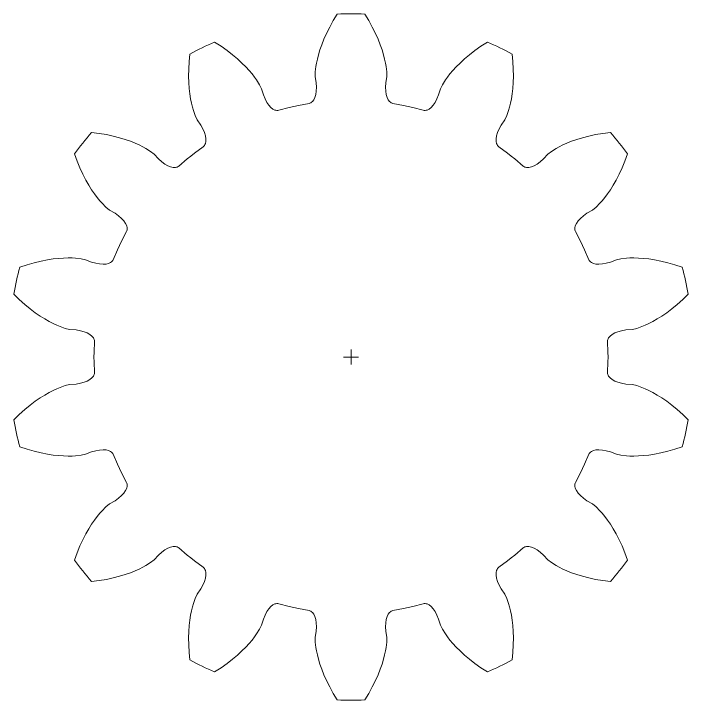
# Model space of a CAD drawing. Header units: millimetres. Extents: x 15 to 324, y -230 to -8.
# Drawn here: x 97.9 to 135.77, y -180.23 to -141.7 of the extents above; entities that cross this region are included whole.
import ezdxf

# ---------------------------------------------------------------- set-up
doc = ezdxf.new("R2010")
doc.units = ezdxf.units.MM
doc.header["$MEASUREMENT"] = 0
doc.layers.add('Layer 1', color=7, linetype='Continuous', lineweight=0)

# ---------------------------------------------------------------- blocks, each defined once
blk = doc.blocks.new('Block_10')
at = {"layer": 'Layer 1', "color": 12, "lineweight": 5, "true_color": 0xe30613}
for p, q in [((116.832, -160.542), (116.832, -161.389)), ((116.409, -160.966), (117.255, -160.966))]:
    blk.add_line(p, q, dxfattribs=at)
blk = doc.blocks.new('Block_9')
at = {"layer": 'Layer 1', "color": 12, "lineweight": 9, "true_color": 0xe30613}
blk.add_open_spline([(101.451, -171.96), (101.451, -171.96), (101.611, -171.573), (101.611, -171.573), (101.611, -171.573), (101.776, -171.218), (101.776, -171.218), (101.776, -171.218), (101.943, -170.896), (101.943, -170.896), (101.943, -170.896), (102.109, -170.605), (102.109, -170.605), (102.109, -170.605), (102.272, -170.345), (102.272, -170.345), (102.272, -170.345), (102.431, -170.114), (102.431, -170.114), (102.431, -170.114), (102.582, -169.913), (102.582, -169.913), (102.582, -169.913), (102.724, -169.739), (102.724, -169.739), (102.724, -169.739), (102.855, -169.593), (102.855, -169.593), (102.855, -169.593), (103.074, -169.375), (103.074, -169.375), (103.074, -169.375), (103.272, -169.213), (103.272, -169.213), (103.272, -169.213), (103.584, -169.032), (103.584, -169.032), (103.584, -169.032), (103.784, -168.889), (103.784, -168.889), (103.784, -168.889), (103.949, -168.746), (103.949, -168.746), (103.949, -168.746), (104.08, -168.603), (104.08, -168.603), (104.08, -168.603), (104.176, -168.465), (104.176, -168.465), (104.176, -168.465), (104.239, -168.333), (104.239, -168.333), (104.239, -168.333), (104.269, -168.21), (104.269, -168.21), (104.269, -168.21), (104.272, -168.152), (104.272, -168.152), (104.272, -168.152), (104.267, -168.098), (104.267, -168.098), (104.267, -168.098), (104.255, -168.048), (104.255, -168.048), (104.255, -168.048), (104.235, -168.001), (104.235, -168.001), (104.235, -168.001), (103.949, -167.463), (103.949, -167.463), (103.949, -167.463), (103.832, -167.226), (103.832, -167.226), (103.832, -167.226), (103.719, -166.986), (103.719, -166.986), (103.719, -166.986), (103.477, -166.428), (103.477, -166.428), (103.477, -166.428), (103.453, -166.383), (103.453, -166.383), (103.453, -166.383), (103.421, -166.342), (103.421, -166.342), (103.421, -166.342), (103.382, -166.304), (103.382, -166.304), (103.382, -166.304), (103.335, -166.271), (103.335, -166.271), (103.335, -166.271), (103.221, -166.218), (103.221, -166.218), (103.221, -166.218), (103.078, -166.184), (103.078, -166.184), (103.078, -166.184), (102.91, -166.173), (102.91, -166.173), (102.91, -166.173), (102.717, -166.187), (102.717, -166.187), (102.717, -166.187), (102.502, -166.226), (102.502, -166.226), (102.502, -166.226), (102.266, -166.294), (102.266, -166.294), (102.266, -166.294), (101.93, -166.425), (101.93, -166.425), (101.93, -166.425), (101.68, -166.479), (101.68, -166.479), (101.68, -166.479), (101.372, -166.514), (101.372, -166.514), (101.372, -166.514), (101.176, -166.525), (101.176, -166.525), (101.176, -166.525), (100.952, -166.528), (100.952, -166.528), (100.952, -166.528), (100.701, -166.521), (100.701, -166.521), (100.701, -166.521), (100.421, -166.501), (100.421, -166.501), (100.421, -166.501), (100.116, -166.466), (100.116, -166.466), (100.116, -166.466), (99.785, -166.415), (99.785, -166.415), (99.785, -166.415), (99.429, -166.344), (99.429, -166.344), (99.429, -166.344), (99.049, -166.252), (99.049, -166.252), (99.049, -166.252), (98.647, -166.136), (98.647, -166.136), (98.647, -166.136), (98.241, -166.001), (98.241, -166.001), (98.106, -165.504), (97.992, -165.002), (97.897, -164.495), (97.897, -164.495), (98.204, -164.198), (98.204, -164.198), (98.204, -164.198), (98.516, -163.919), (98.516, -163.919), (98.516, -163.919), (98.819, -163.671), (98.819, -163.671), (98.819, -163.671), (99.109, -163.452), (99.109, -163.452), (99.109, -163.452), (99.385, -163.262), (99.385, -163.262), (99.385, -163.262), (99.645, -163.099), (99.645, -163.099), (99.645, -163.099), (99.888, -162.96), (99.888, -162.96), (99.888, -162.96), (100.112, -162.844), (100.112, -162.844), (100.112, -162.844), (100.315, -162.749), (100.315, -162.749), (100.315, -162.749), (100.496, -162.674), (100.496, -162.674), (100.496, -162.674), (100.788, -162.573), (100.788, -162.573), (100.788, -162.573), (101.037, -162.513), (101.037, -162.513), (101.037, -162.513), (101.396, -162.485), (101.396, -162.485), (101.396, -162.485), (101.638, -162.443), (101.638, -162.443), (101.638, -162.443), (101.849, -162.386), (101.849, -162.386), (101.849, -162.386), (102.029, -162.314), (102.029, -162.314), (102.029, -162.314), (102.176, -162.231), (102.176, -162.231), (102.176, -162.231), (102.29, -162.139), (102.29, -162.139), (102.29, -162.139), (102.37, -162.042), (102.37, -162.042), (102.37, -162.042), (102.398, -161.991), (102.398, -161.991), (102.398, -161.991), (102.417, -161.94), (102.417, -161.94), (102.417, -161.94), (102.427, -161.889), (102.427, -161.889), (102.427, -161.889), (102.43, -161.838), (102.43, -161.838), (102.43, -161.838), (102.406, -161.23), (102.406, -161.23), (102.406, -161.23), (102.403, -160.966), (102.403, -160.966), (102.403, -160.966), (102.406, -160.701), (102.406, -160.701), (102.406, -160.701), (102.43, -160.093), (102.43, -160.093), (102.43, -160.093), (102.427, -160.042), (102.427, -160.042), (102.427, -160.042), (102.417, -159.991), (102.417, -159.991), (102.417, -159.991), (102.398, -159.94), (102.398, -159.94), (102.398, -159.94), (102.37, -159.89), (102.37, -159.89), (102.37, -159.89), (102.29, -159.792), (102.29, -159.792), (102.29, -159.792), (102.176, -159.7), (102.176, -159.7), (102.176, -159.7), (102.029, -159.617), (102.029, -159.617), (102.029, -159.617), (101.849, -159.545), (101.849, -159.545), (101.849, -159.545), (101.638, -159.488), (101.638, -159.488), (101.638, -159.488), (101.396, -159.446), (101.396, -159.446), (101.396, -159.446), (101.037, -159.418), (101.037, -159.418), (101.037, -159.418), (100.788, -159.358), (100.788, -159.358), (100.788, -159.358), (100.496, -159.257), (100.496, -159.257), (100.496, -159.257), (100.315, -159.182), (100.315, -159.182), (100.315, -159.182), (100.112, -159.087), (100.112, -159.087), (100.112, -159.087), (99.888, -158.971), (99.888, -158.971), (99.888, -158.971), (99.645, -158.832), (99.645, -158.832), (99.645, -158.832), (99.385, -158.669), (99.385, -158.669), (99.385, -158.669), (99.109, -158.479), (99.109, -158.479), (99.109, -158.479), (98.819, -158.26), (98.819, -158.26), (98.819, -158.26), (98.516, -158.012), (98.516, -158.012), (98.516, -158.012), (98.204, -157.734), (98.204, -157.734), (98.204, -157.734), (97.897, -157.436), (97.897, -157.436), (97.992, -156.93), (98.106, -156.427), (98.241, -155.931), (98.241, -155.931), (98.647, -155.795), (98.647, -155.795), (98.647, -155.795), (99.049, -155.68), (99.049, -155.68), (99.049, -155.68), (99.429, -155.587), (99.429, -155.587), (99.429, -155.587), (99.785, -155.516), (99.785, -155.516), (99.785, -155.516), (100.116, -155.465), (100.116, -155.465), (100.116, -155.465), (100.421, -155.43), (100.421, -155.43), (100.421, -155.43), (100.701, -155.411), (100.701, -155.411), (100.701, -155.411), (100.952, -155.403), (100.952, -155.403), (100.952, -155.403), (101.176, -155.406), (101.176, -155.406), (101.176, -155.406), (101.372, -155.417), (101.372, -155.417), (101.372, -155.417), (101.68, -155.453), (101.68, -155.453), (101.68, -155.453), (101.93, -155.506), (101.93, -155.506), (101.93, -155.506), (102.266, -155.637), (102.266, -155.637), (102.266, -155.637), (102.502, -155.705), (102.502, -155.705), (102.502, -155.705), (102.717, -155.744), (102.717, -155.744), (102.717, -155.744), (102.91, -155.758), (102.91, -155.758), (102.91, -155.758), (103.078, -155.747), (103.078, -155.747), (103.078, -155.747), (103.221, -155.713), (103.221, -155.713), (103.221, -155.713), (103.335, -155.66), (103.335, -155.66), (103.335, -155.66), (103.382, -155.627), (103.382, -155.627), (103.382, -155.627), (103.421, -155.589), (103.421, -155.589), (103.421, -155.589), (103.453, -155.548), (103.453, -155.548), (103.453, -155.548), (103.477, -155.503), (103.477, -155.503), (103.477, -155.503), (103.719, -154.945), (103.719, -154.945), (103.719, -154.945), (103.832, -154.705), (103.832, -154.705), (103.832, -154.705), (103.949, -154.468), (103.949, -154.468), (103.949, -154.468), (104.235, -153.93), (104.235, -153.93), (104.235, -153.93), (104.255, -153.883), (104.255, -153.883), (104.255, -153.883), (104.267, -153.833), (104.267, -153.833), (104.267, -153.833), (104.272, -153.779), (104.272, -153.779), (104.272, -153.779), (104.269, -153.721), (104.269, -153.721), (104.269, -153.721), (104.239, -153.598), (104.239, -153.598), (104.239, -153.598), (104.176, -153.466), (104.176, -153.466), (104.176, -153.466), (104.08, -153.328), (104.08, -153.328), (104.08, -153.328), (103.949, -153.185), (103.949, -153.185), (103.949, -153.185), (103.784, -153.042), (103.784, -153.042), (103.784, -153.042), (103.584, -152.9), (103.584, -152.9), (103.584, -152.9), (103.272, -152.718), (103.272, -152.718), (103.272, -152.718), (103.074, -152.556), (103.074, -152.556), (103.074, -152.556), (102.855, -152.338), (102.855, -152.338), (102.855, -152.338), (102.724, -152.192), (102.724, -152.192), (102.724, -152.192), (102.582, -152.018), (102.582, -152.018), (102.582, -152.018), (102.431, -151.817), (102.431, -151.817), (102.431, -151.817), (102.272, -151.587), (102.272, -151.587), (102.272, -151.587), (102.109, -151.326), (102.109, -151.326), (102.109, -151.326), (101.943, -151.035), (101.943, -151.035), (101.943, -151.035), (101.776, -150.713), (101.776, -150.713), (101.776, -150.713), (101.611, -150.358), (101.611, -150.358), (101.611, -150.358), (101.451, -149.971), (101.451, -149.971), (101.451, -149.971), (101.304, -149.57), (101.304, -149.57), (101.609, -149.155), (101.93, -148.752), (102.267, -148.363), (102.267, -148.363), (102.691, -148.417), (102.691, -148.417), (102.691, -148.417), (103.103, -148.487), (103.103, -148.487), (103.103, -148.487), (103.486, -148.569), (103.486, -148.569), (103.486, -148.569), (103.837, -148.66), (103.837, -148.66), (103.837, -148.66), (104.158, -148.757), (104.158, -148.757), (104.158, -148.757), (104.448, -148.858), (104.448, -148.858), (104.448, -148.858), (104.708, -148.962), (104.708, -148.962), (104.708, -148.962), (104.938, -149.064), (104.938, -149.064), (104.938, -149.064), (105.139, -149.164), (105.139, -149.164), (105.139, -149.164), (105.311, -149.259), (105.311, -149.259), (105.311, -149.259), (105.572, -149.424), (105.572, -149.424), (105.572, -149.424), (105.774, -149.581), (105.774, -149.581), (105.774, -149.581), (106.02, -149.845), (106.02, -149.845), (106.02, -149.845), (106.203, -150.008), (106.203, -150.008), (106.203, -150.008), (106.38, -150.137), (106.38, -150.137), (106.38, -150.137), (106.548, -150.233), (106.548, -150.233), (106.548, -150.233), (106.705, -150.296), (106.705, -150.296), (106.705, -150.296), (106.847, -150.328), (106.847, -150.328), (106.847, -150.328), (106.974, -150.33), (106.974, -150.33), (106.974, -150.33), (107.03, -150.32), (107.03, -150.32), (107.03, -150.32), (107.082, -150.303), (107.082, -150.303), (107.082, -150.303), (107.129, -150.28), (107.129, -150.28), (107.129, -150.28), (107.17, -150.25), (107.17, -150.25), (107.17, -150.25), (107.63, -149.852), (107.63, -149.852), (107.63, -149.852), (107.836, -149.685), (107.836, -149.685), (107.836, -149.685), (108.044, -149.522), (108.044, -149.522), (108.044, -149.522), (108.535, -149.161), (108.535, -149.161), (108.535, -149.161), (108.573, -149.128), (108.573, -149.128), (108.573, -149.128), (108.606, -149.088), (108.606, -149.088), (108.606, -149.088), (108.634, -149.041), (108.634, -149.041), (108.634, -149.041), (108.656, -148.988), (108.656, -148.988), (108.656, -148.988), (108.683, -148.864), (108.683, -148.864), (108.683, -148.864), (108.683, -148.718), (108.683, -148.718), (108.683, -148.718), (108.657, -148.551), (108.657, -148.551), (108.657, -148.551), (108.601, -148.366), (108.601, -148.366), (108.601, -148.366), (108.514, -148.165), (108.514, -148.165), (108.514, -148.165), (108.396, -147.95), (108.396, -147.95), (108.396, -147.95), (108.194, -147.652), (108.194, -147.652), (108.194, -147.652), (108.085, -147.42), (108.085, -147.42), (108.085, -147.42), (107.982, -147.128), (107.982, -147.128), (107.982, -147.128), (107.928, -146.94), (107.928, -146.94), (107.928, -146.94), (107.875, -146.722), (107.875, -146.722), (107.875, -146.722), (107.827, -146.475), (107.827, -146.475), (107.827, -146.475), (107.784, -146.198), (107.784, -146.198), (107.784, -146.198), (107.749, -145.893), (107.749, -145.893), (107.749, -145.893), (107.726, -145.559), (107.726, -145.559), (107.726, -145.559), (107.716, -145.196), (107.716, -145.196), (107.716, -145.196), (107.721, -144.804), (107.721, -144.804), (107.721, -144.804), (107.745, -144.387), (107.745, -144.387), (107.745, -144.387), (107.786, -143.961), (107.786, -143.961), (108.241, -143.719), (108.705, -143.496), (109.177, -143.291), (109.177, -143.291), (109.536, -143.524), (109.536, -143.524), (109.536, -143.524), (109.877, -143.766), (109.877, -143.766), (109.877, -143.766), (110.186, -144.006), (110.186, -144.006), (110.186, -144.006), (110.464, -144.24), (110.464, -144.24), (110.464, -144.24), (110.71, -144.467), (110.71, -144.467), (110.71, -144.467), (110.928, -144.684), (110.928, -144.684), (110.928, -144.684), (111.117, -144.89), (111.117, -144.89), (111.117, -144.89), (111.28, -145.082), (111.28, -145.082), (111.28, -145.082), (111.417, -145.259), (111.417, -145.259), (111.417, -145.259), (111.531, -145.419), (111.531, -145.419), (111.531, -145.419), (111.695, -145.682), (111.695, -145.682), (111.695, -145.682), (111.809, -145.911), (111.809, -145.911), (111.809, -145.911), (111.916, -146.255), (111.916, -146.255), (111.916, -146.255), (112.01, -146.482), (112.01, -146.482), (112.01, -146.482), (112.114, -146.675), (112.114, -146.675), (112.114, -146.675), (112.223, -146.834), (112.223, -146.834), (112.223, -146.834), (112.337, -146.959), (112.337, -146.959), (112.337, -146.959), (112.452, -147.049), (112.452, -147.049), (112.452, -147.049), (112.565, -147.106), (112.565, -147.106), (112.565, -147.106), (112.62, -147.121), (112.62, -147.121), (112.62, -147.121), (112.674, -147.129), (112.674, -147.129), (112.674, -147.129), (112.726, -147.128), (112.726, -147.128), (112.726, -147.128), (112.776, -147.119), (112.776, -147.119), (112.776, -147.119), (113.364, -146.96), (113.364, -146.96), (113.364, -146.96), (113.621, -146.899), (113.621, -146.899), (113.621, -146.899), (113.88, -146.842), (113.88, -146.842), (113.88, -146.842), (114.478, -146.73), (114.478, -146.73), (114.478, -146.73), (114.527, -146.717), (114.527, -146.717), (114.527, -146.717), (114.575, -146.695), (114.575, -146.695), (114.575, -146.695), (114.62, -146.665), (114.62, -146.665), (114.62, -146.665), (114.663, -146.627), (114.663, -146.627), (114.663, -146.627), (114.74, -146.527), (114.74, -146.527), (114.74, -146.527), (114.804, -146.395), (114.804, -146.395), (114.804, -146.395), (114.853, -146.234), (114.853, -146.234), (114.853, -146.234), (114.882, -146.043), (114.882, -146.043), (114.882, -146.043), (114.892, -145.824), (114.892, -145.824), (114.892, -145.824), (114.878, -145.579), (114.878, -145.579), (114.878, -145.579), (114.826, -145.222), (114.826, -145.222), (114.826, -145.222), (114.829, -144.966), (114.829, -144.966), (114.829, -144.966), (114.862, -144.659), (114.862, -144.659), (114.862, -144.659), (114.896, -144.465), (114.896, -144.465), (114.896, -144.465), (114.943, -144.246), (114.943, -144.246), (114.943, -144.246), (115.006, -144.003), (115.006, -144.003), (115.006, -144.003), (115.087, -143.735), (115.087, -143.735), (115.087, -143.735), (115.189, -143.445), (115.189, -143.445), (115.189, -143.445), (115.313, -143.133), (115.313, -143.133), (115.313, -143.133), (115.461, -142.802), (115.461, -142.802), (115.461, -142.802), (115.636, -142.452), (115.636, -142.452), (115.636, -142.452), (115.838, -142.086), (115.838, -142.086), (115.838, -142.086), (116.06, -141.72), (116.06, -141.72), (116.574, -141.7), (117.089, -141.7), (117.604, -141.72), (117.604, -141.72), (117.826, -142.086), (117.826, -142.086), (117.826, -142.086), (118.028, -142.452), (118.028, -142.452), (118.028, -142.452), (118.203, -142.802), (118.203, -142.802), (118.203, -142.802), (118.351, -143.133), (118.351, -143.133), (118.351, -143.133), (118.475, -143.445), (118.475, -143.445), (118.475, -143.445), (118.577, -143.735), (118.577, -143.735), (118.577, -143.735), (118.658, -144.003), (118.658, -144.003), (118.658, -144.003), (118.721, -144.246), (118.721, -144.246), (118.721, -144.246), (118.768, -144.465), (118.768, -144.465), (118.768, -144.465), (118.801, -144.659), (118.801, -144.659), (118.801, -144.659), (118.835, -144.966), (118.835, -144.966), (118.835, -144.966), (118.838, -145.222), (118.838, -145.222), (118.838, -145.222), (118.785, -145.579), (118.785, -145.579), (118.785, -145.579), (118.772, -145.824), (118.772, -145.824), (118.772, -145.824), (118.781, -146.043), (118.781, -146.043), (118.781, -146.043), (118.811, -146.234), (118.811, -146.234), (118.811, -146.234), (118.859, -146.395), (118.859, -146.395), (118.859, -146.395), (118.924, -146.527), (118.924, -146.527), (118.924, -146.527), (119.001, -146.627), (119.001, -146.627), (119.001, -146.627), (119.044, -146.665), (119.044, -146.665), (119.044, -146.665), (119.089, -146.695), (119.089, -146.695), (119.089, -146.695), (119.137, -146.717), (119.137, -146.717), (119.137, -146.717), (119.186, -146.73), (119.186, -146.73), (119.186, -146.73), (119.784, -146.842), (119.784, -146.842), (119.784, -146.842), (120.043, -146.899), (120.043, -146.899), (120.043, -146.899), (120.3, -146.96), (120.3, -146.96), (120.3, -146.96), (120.888, -147.119), (120.888, -147.119), (120.888, -147.119), (120.938, -147.128), (120.938, -147.128), (120.938, -147.128), (120.99, -147.129), (120.99, -147.129), (120.99, -147.129), (121.044, -147.121), (121.044, -147.121), (121.044, -147.121), (121.099, -147.106), (121.099, -147.106), (121.099, -147.106), (121.212, -147.049), (121.212, -147.049), (121.212, -147.049), (121.327, -146.959), (121.327, -146.959), (121.327, -146.959), (121.44, -146.834), (121.44, -146.834), (121.44, -146.834), (121.55, -146.675), (121.55, -146.675), (121.55, -146.675), (121.654, -146.482), (121.654, -146.482), (121.654, -146.482), (121.748, -146.255), (121.748, -146.255), (121.748, -146.255), (121.855, -145.911), (121.855, -145.911), (121.855, -145.911), (121.969, -145.682), (121.969, -145.682), (121.969, -145.682), (122.133, -145.419), (122.133, -145.419), (122.133, -145.419), (122.246, -145.259), (122.246, -145.259), (122.246, -145.259), (122.384, -145.082), (122.384, -145.082), (122.384, -145.082), (122.546, -144.89), (122.546, -144.89), (122.546, -144.89), (122.736, -144.684), (122.736, -144.684), (122.736, -144.684), (122.953, -144.467), (122.953, -144.467), (122.953, -144.467), (123.2, -144.24), (123.2, -144.24), (123.2, -144.24), (123.478, -144.006), (123.478, -144.006), (123.478, -144.006), (123.787, -143.766), (123.787, -143.766), (123.787, -143.766), (124.128, -143.524), (124.128, -143.524), (124.128, -143.524), (124.487, -143.291), (124.487, -143.291), (124.959, -143.496), (125.423, -143.719), (125.878, -143.961), (125.878, -143.961), (125.919, -144.387), (125.919, -144.387), (125.919, -144.387), (125.943, -144.804), (125.943, -144.804), (125.943, -144.804), (125.948, -145.196), (125.948, -145.196), (125.948, -145.196), (125.938, -145.559), (125.938, -145.559), (125.938, -145.559), (125.914, -145.893), (125.914, -145.893), (125.914, -145.893), (125.88, -146.198), (125.88, -146.198), (125.88, -146.198), (125.837, -146.475), (125.837, -146.475), (125.837, -146.475), (125.788, -146.722), (125.788, -146.722), (125.788, -146.722), (125.736, -146.94), (125.736, -146.94), (125.736, -146.94), (125.682, -147.128), (125.682, -147.128), (125.682, -147.128), (125.578, -147.42), (125.578, -147.42), (125.578, -147.42), (125.47, -147.652), (125.47, -147.652), (125.47, -147.652), (125.268, -147.95), (125.268, -147.95), (125.268, -147.95), (125.149, -148.165), (125.149, -148.165), (125.149, -148.165), (125.063, -148.366), (125.063, -148.366), (125.063, -148.366), (125.007, -148.551), (125.007, -148.551), (125.007, -148.551), (124.98, -148.718), (124.98, -148.718), (124.98, -148.718), (124.981, -148.864), (124.981, -148.864), (124.981, -148.864), (125.007, -148.988), (125.007, -148.988), (125.007, -148.988), (125.03, -149.041), (125.03, -149.041), (125.03, -149.041), (125.057, -149.088), (125.057, -149.088), (125.057, -149.088), (125.091, -149.128), (125.091, -149.128), (125.091, -149.128), (125.129, -149.161), (125.129, -149.161), (125.129, -149.161), (125.62, -149.522), (125.62, -149.522), (125.62, -149.522), (125.828, -149.685), (125.828, -149.685), (125.828, -149.685), (126.033, -149.852), (126.033, -149.852), (126.033, -149.852), (126.494, -150.25), (126.494, -150.25), (126.494, -150.25), (126.535, -150.28), (126.535, -150.28), (126.535, -150.28), (126.582, -150.303), (126.582, -150.303), (126.582, -150.303), (126.633, -150.32), (126.633, -150.32), (126.633, -150.32), (126.69, -150.33), (126.69, -150.33), (126.69, -150.33), (126.817, -150.328), (126.817, -150.328), (126.817, -150.328), (126.959, -150.296), (126.959, -150.296), (126.959, -150.296), (127.116, -150.233), (127.116, -150.233), (127.116, -150.233), (127.284, -150.137), (127.284, -150.137), (127.284, -150.137), (127.46, -150.008), (127.46, -150.008), (127.46, -150.008), (127.644, -149.845), (127.644, -149.845), (127.644, -149.845), (127.89, -149.581), (127.89, -149.581), (127.89, -149.581), (128.092, -149.424), (128.092, -149.424), (128.092, -149.424), (128.353, -149.259), (128.353, -149.259), (128.353, -149.259), (128.525, -149.164), (128.525, -149.164), (128.525, -149.164), (128.725, -149.064), (128.725, -149.064), (128.725, -149.064), (128.955, -148.962), (128.955, -148.962), (128.955, -148.962), (129.216, -148.858), (129.216, -148.858), (129.216, -148.858), (129.506, -148.757), (129.506, -148.757), (129.506, -148.757), (129.826, -148.66), (129.826, -148.66), (129.826, -148.66), (130.178, -148.569), (130.178, -148.569), (130.178, -148.569), (130.561, -148.487), (130.561, -148.487), (130.561, -148.487), (130.973, -148.417), (130.973, -148.417), (130.973, -148.417), (131.397, -148.363), (131.397, -148.363), (131.734, -148.752), (132.055, -149.155), (132.36, -149.57), (132.36, -149.57), (132.213, -149.971), (132.213, -149.971), (132.213, -149.971), (132.052, -150.358), (132.052, -150.358), (132.052, -150.358), (131.887, -150.713), (131.887, -150.713), (131.887, -150.713), (131.721, -151.035), (131.721, -151.035), (131.721, -151.035), (131.555, -151.326), (131.555, -151.326), (131.555, -151.326), (131.391, -151.587), (131.391, -151.587), (131.391, -151.587), (131.233, -151.817), (131.233, -151.817), (131.233, -151.817), (131.081, -152.018), (131.081, -152.018), (131.081, -152.018), (130.94, -152.192), (130.94, -152.192), (130.94, -152.192), (130.809, -152.338), (130.809, -152.338), (130.809, -152.338), (130.59, -152.556), (130.59, -152.556), (130.59, -152.556), (130.391, -152.718), (130.391, -152.718), (130.391, -152.718), (130.08, -152.9), (130.08, -152.9), (130.08, -152.9), (129.88, -153.042), (129.88, -153.042), (129.88, -153.042), (129.714, -153.185), (129.714, -153.185), (129.714, -153.185), (129.584, -153.328), (129.584, -153.328), (129.584, -153.328), (129.488, -153.466), (129.488, -153.466), (129.488, -153.466), (129.425, -153.598), (129.425, -153.598), (129.425, -153.598), (129.395, -153.721), (129.395, -153.721), (129.395, -153.721), (129.392, -153.779), (129.392, -153.779), (129.392, -153.779), (129.397, -153.833), (129.397, -153.833), (129.397, -153.833), (129.409, -153.883), (129.409, -153.883), (129.409, -153.883), (129.429, -153.93), (129.429, -153.93), (129.429, -153.93), (129.715, -154.468), (129.715, -154.468), (129.715, -154.468), (129.832, -154.705), (129.832, -154.705), (129.832, -154.705), (129.944, -154.945), (129.944, -154.945), (129.944, -154.945), (130.187, -155.503), (130.187, -155.503), (130.187, -155.503), (130.211, -155.548), (130.211, -155.548), (130.211, -155.548), (130.242, -155.589), (130.242, -155.589), (130.242, -155.589), (130.282, -155.627), (130.282, -155.627), (130.282, -155.627), (130.328, -155.66), (130.328, -155.66), (130.328, -155.66), (130.443, -155.713), (130.443, -155.713), (130.443, -155.713), (130.586, -155.747), (130.586, -155.747), (130.586, -155.747), (130.754, -155.758), (130.754, -155.758), (130.754, -155.758), (130.947, -155.744), (130.947, -155.744), (130.947, -155.744), (131.162, -155.705), (131.162, -155.705), (131.162, -155.705), (131.398, -155.637), (131.398, -155.637), (131.398, -155.637), (131.734, -155.506), (131.734, -155.506), (131.734, -155.506), (131.984, -155.453), (131.984, -155.453), (131.984, -155.453), (132.291, -155.417), (132.291, -155.417), (132.291, -155.417), (132.487, -155.406), (132.487, -155.406), (132.487, -155.406), (132.711, -155.403), (132.711, -155.403), (132.711, -155.403), (132.963, -155.411), (132.963, -155.411), (132.963, -155.411), (133.242, -155.43), (133.242, -155.43), (133.242, -155.43), (133.548, -155.465), (133.548, -155.465), (133.548, -155.465), (133.879, -155.516), (133.879, -155.516), (133.879, -155.516), (134.235, -155.587), (134.235, -155.587), (134.235, -155.587), (134.615, -155.68), (134.615, -155.68), (134.615, -155.68), (135.017, -155.795), (135.017, -155.795), (135.017, -155.795), (135.423, -155.931), (135.423, -155.931), (135.557, -156.427), (135.672, -156.93), (135.766, -157.436), (135.766, -157.436), (135.46, -157.734), (135.46, -157.734), (135.46, -157.734), (135.148, -158.012), (135.148, -158.012), (135.148, -158.012), (134.845, -158.26), (134.845, -158.26), (134.845, -158.26), (134.555, -158.479), (134.555, -158.479), (134.555, -158.479), (134.279, -158.669), (134.279, -158.669), (134.279, -158.669), (134.019, -158.832), (134.019, -158.832), (134.019, -158.832), (133.776, -158.971), (133.776, -158.971), (133.776, -158.971), (133.552, -159.087), (133.552, -159.087), (133.552, -159.087), (133.349, -159.182), (133.349, -159.182), (133.349, -159.182), (133.168, -159.257), (133.168, -159.257), (133.168, -159.257), (132.876, -159.358), (132.876, -159.358), (132.876, -159.358), (132.627, -159.418), (132.627, -159.418), (132.627, -159.418), (132.267, -159.446), (132.267, -159.446), (132.267, -159.446), (132.025, -159.488), (132.025, -159.488), (132.025, -159.488), (131.814, -159.545), (131.814, -159.545), (131.814, -159.545), (131.635, -159.617), (131.635, -159.617), (131.635, -159.617), (131.488, -159.7), (131.488, -159.7), (131.488, -159.7), (131.374, -159.792), (131.374, -159.792), (131.374, -159.792), (131.294, -159.89), (131.294, -159.89), (131.294, -159.89), (131.266, -159.94), (131.266, -159.94), (131.266, -159.94), (131.247, -159.991), (131.247, -159.991), (131.247, -159.991), (131.236, -160.042), (131.236, -160.042), (131.236, -160.042), (131.234, -160.093), (131.234, -160.093), (131.234, -160.093), (131.258, -160.701), (131.258, -160.701), (131.258, -160.701), (131.261, -160.966), (131.261, -160.966), (131.261, -160.966), (131.258, -161.23), (131.258, -161.23), (131.258, -161.23), (131.234, -161.838), (131.234, -161.838), (131.234, -161.838), (131.236, -161.889), (131.236, -161.889), (131.236, -161.889), (131.247, -161.94), (131.247, -161.94), (131.247, -161.94), (131.266, -161.991), (131.266, -161.991), (131.266, -161.991), (131.294, -162.042), (131.294, -162.042), (131.294, -162.042), (131.374, -162.139), (131.374, -162.139), (131.374, -162.139), (131.488, -162.231), (131.488, -162.231), (131.488, -162.231), (131.635, -162.314), (131.635, -162.314), (131.635, -162.314), (131.814, -162.386), (131.814, -162.386), (131.814, -162.386), (132.025, -162.443), (132.025, -162.443), (132.025, -162.443), (132.267, -162.485), (132.267, -162.485), (132.267, -162.485), (132.627, -162.513), (132.627, -162.513), (132.627, -162.513), (132.876, -162.573), (132.876, -162.573), (132.876, -162.573), (133.168, -162.674), (133.168, -162.674), (133.168, -162.674), (133.349, -162.749), (133.349, -162.749), (133.349, -162.749), (133.552, -162.844), (133.552, -162.844), (133.552, -162.844), (133.776, -162.96), (133.776, -162.96), (133.776, -162.96), (134.019, -163.099), (134.019, -163.099), (134.019, -163.099), (134.279, -163.262), (134.279, -163.262), (134.279, -163.262), (134.555, -163.452), (134.555, -163.452), (134.555, -163.452), (134.845, -163.671), (134.845, -163.671), (134.845, -163.671), (135.148, -163.919), (135.148, -163.919), (135.148, -163.919), (135.46, -164.198), (135.46, -164.198), (135.46, -164.198), (135.766, -164.495), (135.766, -164.495), (135.672, -165.002), (135.557, -165.504), (135.423, -166.001), (135.423, -166.001), (135.017, -166.136), (135.017, -166.136), (135.017, -166.136), (134.615, -166.252), (134.615, -166.252), (134.615, -166.252), (134.235, -166.344), (134.235, -166.344), (134.235, -166.344), (133.879, -166.415), (133.879, -166.415), (133.879, -166.415), (133.548, -166.466), (133.548, -166.466), (133.548, -166.466), (133.242, -166.501), (133.242, -166.501), (133.242, -166.501), (132.963, -166.521), (132.963, -166.521), (132.963, -166.521), (132.711, -166.528), (132.711, -166.528), (132.711, -166.528), (132.487, -166.525), (132.487, -166.525), (132.487, -166.525), (132.291, -166.514), (132.291, -166.514), (132.291, -166.514), (131.984, -166.479), (131.984, -166.479), (131.984, -166.479), (131.734, -166.425), (131.734, -166.425), (131.734, -166.425), (131.398, -166.294), (131.398, -166.294), (131.398, -166.294), (131.162, -166.226), (131.162, -166.226), (131.162, -166.226), (130.947, -166.187), (130.947, -166.187), (130.947, -166.187), (130.754, -166.173), (130.754, -166.173), (130.754, -166.173), (130.586, -166.184), (130.586, -166.184), (130.586, -166.184), (130.443, -166.218), (130.443, -166.218), (130.443, -166.218), (130.328, -166.271), (130.328, -166.271), (130.328, -166.271), (130.282, -166.304), (130.282, -166.304), (130.282, -166.304), (130.242, -166.342), (130.242, -166.342), (130.242, -166.342), (130.211, -166.383), (130.211, -166.383), (130.211, -166.383), (130.187, -166.428), (130.187, -166.428), (130.187, -166.428), (129.944, -166.986), (129.944, -166.986), (129.944, -166.986), (129.832, -167.226), (129.832, -167.226), (129.832, -167.226), (129.715, -167.463), (129.715, -167.463), (129.715, -167.463), (129.429, -168.001), (129.429, -168.001), (129.429, -168.001), (129.409, -168.048), (129.409, -168.048), (129.409, -168.048), (129.397, -168.098), (129.397, -168.098), (129.397, -168.098), (129.392, -168.152), (129.392, -168.152), (129.392, -168.152), (129.395, -168.21), (129.395, -168.21), (129.395, -168.21), (129.425, -168.333), (129.425, -168.333), (129.425, -168.333), (129.488, -168.465), (129.488, -168.465), (129.488, -168.465), (129.584, -168.603), (129.584, -168.603), (129.584, -168.603), (129.714, -168.746), (129.714, -168.746), (129.714, -168.746), (129.88, -168.889), (129.88, -168.889), (129.88, -168.889), (130.08, -169.032), (130.08, -169.032), (130.08, -169.032), (130.391, -169.213), (130.391, -169.213), (130.391, -169.213), (130.59, -169.375), (130.59, -169.375), (130.59, -169.375), (130.809, -169.593), (130.809, -169.593), (130.809, -169.593), (130.94, -169.739), (130.94, -169.739), (130.94, -169.739), (131.081, -169.913), (131.081, -169.913), (131.081, -169.913), (131.233, -170.114), (131.233, -170.114), (131.233, -170.114), (131.391, -170.345), (131.391, -170.345), (131.391, -170.345), (131.555, -170.605), (131.555, -170.605), (131.555, -170.605), (131.721, -170.896), (131.721, -170.896), (131.721, -170.896), (131.887, -171.218), (131.887, -171.218), (131.887, -171.218), (132.052, -171.573), (132.052, -171.573), (132.052, -171.573), (132.213, -171.96), (132.213, -171.96), (132.213, -171.96), (132.36, -172.361), (132.36, -172.361), (132.055, -172.776), (131.734, -173.179), (131.397, -173.568), (131.397, -173.568), (130.973, -173.514), (130.973, -173.514), (130.973, -173.514), (130.561, -173.444), (130.561, -173.444), (130.561, -173.444), (130.178, -173.362), (130.178, -173.362), (130.178, -173.362), (129.826, -173.272), (129.826, -173.272), (129.826, -173.272), (129.506, -173.174), (129.506, -173.174), (129.506, -173.174), (129.216, -173.073), (129.216, -173.073), (129.216, -173.073), (128.955, -172.97), (128.955, -172.97), (128.955, -172.97), (128.725, -172.867), (128.725, -172.867), (128.725, -172.867), (128.525, -172.767), (128.525, -172.767), (128.525, -172.767), (128.353, -172.672), (128.353, -172.672), (128.353, -172.672), (128.092, -172.507), (128.092, -172.507), (128.092, -172.507), (127.89, -172.35), (127.89, -172.35), (127.89, -172.35), (127.644, -172.086), (127.644, -172.086), (127.644, -172.086), (127.46, -171.923), (127.46, -171.923), (127.46, -171.923), (127.284, -171.794), (127.284, -171.794), (127.284, -171.794), (127.116, -171.698), (127.116, -171.698), (127.116, -171.698), (126.959, -171.635), (126.959, -171.635), (126.959, -171.635), (126.817, -171.603), (126.817, -171.603), (126.817, -171.603), (126.69, -171.601), (126.69, -171.601), (126.69, -171.601), (126.633, -171.611), (126.633, -171.611), (126.633, -171.611), (126.582, -171.628), (126.582, -171.628), (126.582, -171.628), (126.535, -171.652), (126.535, -171.652), (126.535, -171.652), (126.494, -171.682), (126.494, -171.682), (126.494, -171.682), (126.033, -172.08), (126.033, -172.08), (126.033, -172.08), (125.828, -172.246), (125.828, -172.246), (125.828, -172.246), (125.62, -172.41), (125.62, -172.41), (125.62, -172.41), (125.129, -172.77), (125.129, -172.77), (125.129, -172.77), (125.091, -172.803), (125.091, -172.803), (125.091, -172.803), (125.057, -172.844), (125.057, -172.844), (125.057, -172.844), (125.03, -172.89), (125.03, -172.89), (125.03, -172.89), (125.007, -172.943), (125.007, -172.943), (125.007, -172.943), (124.981, -173.067), (124.981, -173.067), (124.981, -173.067), (124.98, -173.213), (124.98, -173.213), (124.98, -173.213), (125.007, -173.38), (125.007, -173.38), (125.007, -173.38), (125.063, -173.565), (125.063, -173.565), (125.063, -173.565), (125.149, -173.766), (125.149, -173.766), (125.149, -173.766), (125.268, -173.981), (125.268, -173.981), (125.268, -173.981), (125.47, -174.28), (125.47, -174.28), (125.47, -174.28), (125.578, -174.511), (125.578, -174.511), (125.578, -174.511), (125.682, -174.803), (125.682, -174.803), (125.682, -174.803), (125.736, -174.992), (125.736, -174.992), (125.736, -174.992), (125.788, -175.209), (125.788, -175.209), (125.788, -175.209), (125.837, -175.456), (125.837, -175.456), (125.837, -175.456), (125.88, -175.733), (125.88, -175.733), (125.88, -175.733), (125.914, -176.038), (125.914, -176.038), (125.914, -176.038), (125.938, -176.373), (125.938, -176.373), (125.938, -176.373), (125.948, -176.735), (125.948, -176.735), (125.948, -176.735), (125.943, -177.127), (125.943, -177.127), (125.943, -177.127), (125.919, -177.544), (125.919, -177.544), (125.919, -177.544), (125.878, -177.97), (125.878, -177.97), (125.423, -178.212), (124.959, -178.435), (124.487, -178.64), (124.487, -178.64), (124.128, -178.407), (124.128, -178.407), (124.128, -178.407), (123.787, -178.165), (123.787, -178.165), (123.787, -178.165), (123.478, -177.925), (123.478, -177.925), (123.478, -177.925), (123.2, -177.691), (123.2, -177.691), (123.2, -177.691), (122.953, -177.464), (122.953, -177.464), (122.953, -177.464), (122.736, -177.247), (122.736, -177.247), (122.736, -177.247), (122.546, -177.041), (122.546, -177.041), (122.546, -177.041), (122.384, -176.849), (122.384, -176.849), (122.384, -176.849), (122.246, -176.672), (122.246, -176.672), (122.246, -176.672), (122.133, -176.512), (122.133, -176.512), (122.133, -176.512), (121.969, -176.249), (121.969, -176.249), (121.969, -176.249), (121.855, -176.02), (121.855, -176.02), (121.855, -176.02), (121.748, -175.676), (121.748, -175.676), (121.748, -175.676), (121.654, -175.449), (121.654, -175.449), (121.654, -175.449), (121.55, -175.256), (121.55, -175.256), (121.55, -175.256), (121.44, -175.097), (121.44, -175.097), (121.44, -175.097), (121.327, -174.973), (121.327, -174.973), (121.327, -174.973), (121.212, -174.882), (121.212, -174.882), (121.212, -174.882), (121.099, -174.825), (121.099, -174.825), (121.099, -174.825), (121.044, -174.81), (121.044, -174.81), (121.044, -174.81), (120.99, -174.802), (120.99, -174.802), (120.99, -174.802), (120.938, -174.803), (120.938, -174.803), (120.938, -174.803), (120.888, -174.813), (120.888, -174.813), (120.888, -174.813), (120.3, -174.971), (120.3, -174.971), (120.3, -174.971), (120.043, -175.033), (120.043, -175.033), (120.043, -175.033), (119.784, -175.089), (119.784, -175.089), (119.784, -175.089), (119.186, -175.201), (119.186, -175.201), (119.186, -175.201), (119.137, -175.215), (119.137, -175.215), (119.137, -175.215), (119.089, -175.236), (119.089, -175.236), (119.089, -175.236), (119.044, -175.266), (119.044, -175.266), (119.044, -175.266), (119.001, -175.304), (119.001, -175.304), (119.001, -175.304), (118.924, -175.404), (118.924, -175.404), (118.924, -175.404), (118.859, -175.536), (118.859, -175.536), (118.859, -175.536), (118.811, -175.697), (118.811, -175.697), (118.811, -175.697), (118.781, -175.888), (118.781, -175.888), (118.781, -175.888), (118.772, -176.107), (118.772, -176.107), (118.772, -176.107), (118.785, -176.352), (118.785, -176.352), (118.785, -176.352), (118.838, -176.709), (118.838, -176.709), (118.838, -176.709), (118.835, -176.965), (118.835, -176.965), (118.835, -176.965), (118.801, -177.272), (118.801, -177.272), (118.801, -177.272), (118.768, -177.466), (118.768, -177.466), (118.768, -177.466), (118.721, -177.685), (118.721, -177.685), (118.721, -177.685), (118.658, -177.929), (118.658, -177.929), (118.658, -177.929), (118.577, -178.196), (118.577, -178.196), (118.577, -178.196), (118.475, -178.486), (118.475, -178.486), (118.475, -178.486), (118.351, -178.798), (118.351, -178.798), (118.351, -178.798), (118.203, -179.129), (118.203, -179.129), (118.203, -179.129), (118.028, -179.479), (118.028, -179.479), (118.028, -179.479), (117.826, -179.845), (117.826, -179.845), (117.826, -179.845), (117.604, -180.211), (117.604, -180.211), (117.089, -180.231), (116.574, -180.231), (116.06, -180.211), (116.06, -180.211), (115.838, -179.845), (115.838, -179.845), (115.838, -179.845), (115.636, -179.479), (115.636, -179.479), (115.636, -179.479), (115.461, -179.129), (115.461, -179.129), (115.461, -179.129), (115.313, -178.798), (115.313, -178.798), (115.313, -178.798), (115.189, -178.486), (115.189, -178.486), (115.189, -178.486), (115.087, -178.196), (115.087, -178.196), (115.087, -178.196), (115.006, -177.929), (115.006, -177.929), (115.006, -177.929), (114.943, -177.685), (114.943, -177.685), (114.943, -177.685), (114.896, -177.466), (114.896, -177.466), (114.896, -177.466), (114.862, -177.272), (114.862, -177.272), (114.862, -177.272), (114.829, -176.965), (114.829, -176.965), (114.829, -176.965), (114.826, -176.709), (114.826, -176.709), (114.826, -176.709), (114.878, -176.352), (114.878, -176.352), (114.878, -176.352), (114.892, -176.107), (114.892, -176.107), (114.892, -176.107), (114.882, -175.888), (114.882, -175.888), (114.882, -175.888), (114.853, -175.697), (114.853, -175.697), (114.853, -175.697), (114.804, -175.536), (114.804, -175.536), (114.804, -175.536), (114.74, -175.404), (114.74, -175.404), (114.74, -175.404), (114.663, -175.304), (114.663, -175.304), (114.663, -175.304), (114.62, -175.266), (114.62, -175.266), (114.62, -175.266), (114.575, -175.236), (114.575, -175.236), (114.575, -175.236), (114.527, -175.215), (114.527, -175.215), (114.527, -175.215), (114.478, -175.201), (114.478, -175.201), (114.478, -175.201), (113.88, -175.089), (113.88, -175.089), (113.88, -175.089), (113.621, -175.033), (113.621, -175.033), (113.621, -175.033), (113.364, -174.971), (113.364, -174.971), (113.364, -174.971), (112.776, -174.813), (112.776, -174.813), (112.776, -174.813), (112.726, -174.803), (112.726, -174.803), (112.726, -174.803), (112.674, -174.802), (112.674, -174.802), (112.674, -174.802), (112.62, -174.81), (112.62, -174.81), (112.62, -174.81), (112.565, -174.825), (112.565, -174.825), (112.565, -174.825), (112.452, -174.882), (112.452, -174.882), (112.452, -174.882), (112.337, -174.973), (112.337, -174.973), (112.337, -174.973), (112.223, -175.097), (112.223, -175.097), (112.223, -175.097), (112.114, -175.256), (112.114, -175.256), (112.114, -175.256), (112.01, -175.449), (112.01, -175.449), (112.01, -175.449), (111.916, -175.676), (111.916, -175.676), (111.916, -175.676), (111.809, -176.02), (111.809, -176.02), (111.809, -176.02), (111.695, -176.249), (111.695, -176.249), (111.695, -176.249), (111.531, -176.512), (111.531, -176.512), (111.531, -176.512), (111.417, -176.672), (111.417, -176.672), (111.417, -176.672), (111.28, -176.849), (111.28, -176.849), (111.28, -176.849), (111.117, -177.041), (111.117, -177.041), (111.117, -177.041), (110.928, -177.247), (110.928, -177.247), (110.928, -177.247), (110.71, -177.464), (110.71, -177.464), (110.71, -177.464), (110.464, -177.691), (110.464, -177.691), (110.464, -177.691), (110.186, -177.925), (110.186, -177.925), (110.186, -177.925), (109.877, -178.165), (109.877, -178.165), (109.877, -178.165), (109.536, -178.407), (109.536, -178.407), (109.536, -178.407), (109.177, -178.64), (109.177, -178.64), (108.705, -178.435), (108.241, -178.212), (107.786, -177.97), (107.786, -177.97), (107.745, -177.544), (107.745, -177.544), (107.745, -177.544), (107.721, -177.127), (107.721, -177.127), (107.721, -177.127), (107.716, -176.735), (107.716, -176.735), (107.716, -176.735), (107.726, -176.373), (107.726, -176.373), (107.726, -176.373), (107.749, -176.038), (107.749, -176.038), (107.749, -176.038), (107.784, -175.733), (107.784, -175.733), (107.784, -175.733), (107.827, -175.456), (107.827, -175.456), (107.827, -175.456), (107.875, -175.209), (107.875, -175.209), (107.875, -175.209), (107.928, -174.992), (107.928, -174.992), (107.928, -174.992), (107.982, -174.803), (107.982, -174.803), (107.982, -174.803), (108.085, -174.511), (108.085, -174.511), (108.085, -174.511), (108.194, -174.28), (108.194, -174.28), (108.194, -174.28), (108.396, -173.981), (108.396, -173.981), (108.396, -173.981), (108.514, -173.766), (108.514, -173.766), (108.514, -173.766), (108.601, -173.565), (108.601, -173.565), (108.601, -173.565), (108.657, -173.38), (108.657, -173.38), (108.657, -173.38), (108.683, -173.213), (108.683, -173.213), (108.683, -173.213), (108.683, -173.067), (108.683, -173.067), (108.683, -173.067), (108.656, -172.943), (108.656, -172.943), (108.656, -172.943), (108.634, -172.89), (108.634, -172.89), (108.634, -172.89), (108.606, -172.844), (108.606, -172.844), (108.606, -172.844), (108.573, -172.803), (108.573, -172.803), (108.573, -172.803), (108.535, -172.77), (108.535, -172.77), (108.535, -172.77), (108.044, -172.41), (108.044, -172.41), (108.044, -172.41), (107.836, -172.246), (107.836, -172.246), (107.836, -172.246), (107.63, -172.08), (107.63, -172.08), (107.63, -172.08), (107.17, -171.682), (107.17, -171.682), (107.17, -171.682), (107.129, -171.652), (107.129, -171.652), (107.129, -171.652), (107.082, -171.628), (107.082, -171.628), (107.082, -171.628), (107.03, -171.611), (107.03, -171.611), (107.03, -171.611), (106.974, -171.601), (106.974, -171.601), (106.974, -171.601), (106.847, -171.603), (106.847, -171.603), (106.847, -171.603), (106.705, -171.635), (106.705, -171.635), (106.705, -171.635), (106.548, -171.698), (106.548, -171.698), (106.548, -171.698), (106.38, -171.794), (106.38, -171.794), (106.38, -171.794), (106.203, -171.923), (106.203, -171.923), (106.203, -171.923), (106.02, -172.086), (106.02, -172.086), (106.02, -172.086), (105.774, -172.35), (105.774, -172.35), (105.774, -172.35), (105.572, -172.507), (105.572, -172.507), (105.572, -172.507), (105.311, -172.672), (105.311, -172.672), (105.311, -172.672), (105.139, -172.767), (105.139, -172.767), (105.139, -172.767), (104.938, -172.867), (104.938, -172.867), (104.938, -172.867), (104.708, -172.97), (104.708, -172.97), (104.708, -172.97), (104.448, -173.073), (104.448, -173.073), (104.448, -173.073), (104.158, -173.174), (104.158, -173.174), (104.158, -173.174), (103.837, -173.272), (103.837, -173.272), (103.837, -173.272), (103.486, -173.362), (103.486, -173.362), (103.486, -173.362), (103.103, -173.444), (103.103, -173.444), (103.103, -173.444), (102.691, -173.514), (102.691, -173.514), (102.691, -173.514), (102.267, -173.568), (102.267, -173.568), (101.93, -173.179), (101.609, -172.776), (101.304, -172.361), (101.304, -172.361), (101.451, -171.96), (101.451, -171.96)], degree=3, knots=[0, 0, 0, 0, 1, 1, 1, 2, 2, 2, 3, 3, 3, 4, 4, 4, 5, 5, 5, 6, 6, 6, 7, 7, 7, 8, 8, 8, 9, 9, 9, 10, 10, 10, 11, 11, 11, 12, 12, 12, 13, 13, 13, 14, 14, 14, 15, 15, 15, 16, 16, 16, 17, 17, 17, 18, 18, 18, 19, 19, 19, 20, 20, 20, 21, 21, 21, 22, 22, 22, 23, 23, 23, 24, 24, 24, 25, 25, 25, 26, 26, 26, 27, 27, 27, 28, 28, 28, 29, 29, 29, 30, 30, 30, 31, 31, 31, 32, 32, 32, 33, 33, 33, 34, 34, 34, 35, 35, 35, 36, 36, 36, 37, 37, 37, 38, 38, 38, 39, 39, 39, 40, 40, 40, 41, 41, 41, 42, 42, 42, 43, 43, 43, 44, 44, 44, 45, 45, 45, 46, 46, 46, 47, 47, 47, 48, 48, 48, 49, 49, 49, 50, 50, 50, 51, 51, 51, 52, 52, 52, 53, 53, 53, 54, 54, 54, 55, 55, 55, 56, 56, 56, 57, 57, 57, 58, 58, 58, 59, 59, 59, 60, 60, 60, 61, 61, 61, 62, 62, 62, 63, 63, 63, 64, 64, 64, 65, 65, 65, 66, 66, 66, 67, 67, 67, 68, 68, 68, 69, 69, 69, 70, 70, 70, 71, 71, 71, 72, 72, 72, 73, 73, 73, 74, 74, 74, 75, 75, 75, 76, 76, 76, 77, 77, 77, 78, 78, 78, 79, 79, 79, 80, 80, 80, 81, 81, 81, 82, 82, 82, 83, 83, 83, 84, 84, 84, 85, 85, 85, 86, 86, 86, 87, 87, 87, 88, 88, 88, 89, 89, 89, 90, 90, 90, 91, 91, 91, 92, 92, 92, 93, 93, 93, 94, 94, 94, 95, 95, 95, 96, 96, 96, 97, 97, 97, 98, 98, 98, 99, 99, 99, 100, 100, 100, 101, 101, 101, 102, 102, 102, 103, 103, 103, 104, 104, 104, 105, 105, 105, 106, 106, 106, 107, 107, 107, 108, 108, 108, 109, 109, 109, 110, 110, 110, 111, 111, 111, 112, 112, 112, 113, 113, 113, 114, 114, 114, 115, 115, 115, 116, 116, 116, 117, 117, 117, 118, 118, 118, 119, 119, 119, 120, 120, 120, 121, 121, 121, 122, 122, 122, 123, 123, 123, 124, 124, 124, 125, 125, 125, 126, 126, 126, 127, 127, 127, 128, 128, 128, 129, 129, 129, 130, 130, 130, 131, 131, 131, 132, 132, 132, 133, 133, 133, 134, 134, 134, 135, 135, 135, 136, 136, 136, 137, 137, 137, 138, 138, 138, 139, 139, 139, 140, 140, 140, 141, 141, 141, 142, 142, 142, 143, 143, 143, 144, 144, 144, 145, 145, 145, 146, 146, 146, 147, 147, 147, 148, 148, 148, 149, 149, 149, 150, 150, 150, 151, 151, 151, 152, 152, 152, 153, 153, 153, 154, 154, 154, 155, 155, 155, 156, 156, 156, 157, 157, 157, 158, 158, 158, 159, 159, 159, 160, 160, 160, 161, 161, 161, 162, 162, 162, 163, 163, 163, 164, 164, 164, 165, 165, 165, 166, 166, 166, 167, 167, 167, 168, 168, 168, 169, 169, 169, 170, 170, 170, 171, 171, 171, 172, 172, 172, 173, 173, 173, 174, 174, 174, 175, 175, 175, 176, 176, 176, 177, 177, 177, 178, 178, 178, 179, 179, 179, 180, 180, 180, 181, 181, 181, 182, 182, 182, 183, 183, 183, 184, 184, 184, 185, 185, 185, 186, 186, 186, 187, 187, 187, 188, 188, 188, 189, 189, 189, 190, 190, 190, 191, 191, 191, 192, 192, 192, 193, 193, 193, 194, 194, 194, 195, 195, 195, 196, 196, 196, 197, 197, 197, 198, 198, 198, 199, 199, 199, 200, 200, 200, 201, 201, 201, 202, 202, 202, 203, 203, 203, 204, 204, 204, 205, 205, 205, 206, 206, 206, 207, 207, 207, 208, 208, 208, 209, 209, 209, 210, 210, 210, 211, 211, 211, 212, 212, 212, 213, 213, 213, 214, 214, 214, 215, 215, 215, 216, 216, 216, 217, 217, 217, 218, 218, 218, 219, 219, 219, 220, 220, 220, 221, 221, 221, 222, 222, 222, 223, 223, 223, 224, 224, 224, 225, 225, 225, 226, 226, 226, 227, 227, 227, 228, 228, 228, 229, 229, 229, 230, 230, 230, 231, 231, 231, 232, 232, 232, 233, 233, 233, 234, 234, 234, 235, 235, 235, 236, 236, 236, 237, 237, 237, 238, 238, 238, 239, 239, 239, 240, 240, 240, 241, 241, 241, 242, 242, 242, 243, 243, 243, 244, 244, 244, 245, 245, 245, 246, 246, 246, 247, 247, 247, 248, 248, 248, 249, 249, 249, 250, 250, 250, 251, 251, 251, 252, 252, 252, 253, 253, 253, 254, 254, 254, 255, 255, 255, 256, 256, 256, 257, 257, 257, 258, 258, 258, 259, 259, 259, 260, 260, 260, 261, 261, 261, 262, 262, 262, 263, 263, 263, 264, 264, 264, 265, 265, 265, 266, 266, 266, 267, 267, 267, 268, 268, 268, 269, 269, 269, 270, 270, 270, 271, 271, 271, 272, 272, 272, 273, 273, 273, 274, 274, 274, 275, 275, 275, 276, 276, 276, 277, 277, 277, 278, 278, 278, 279, 279, 279, 280, 280, 280, 281, 281, 281, 282, 282, 282, 283, 283, 283, 284, 284, 284, 285, 285, 285, 286, 286, 286, 287, 287, 287, 288, 288, 288, 289, 289, 289, 290, 290, 290, 291, 291, 291, 292, 292, 292, 293, 293, 293, 294, 294, 294, 295, 295, 295, 296, 296, 296, 297, 297, 297, 298, 298, 298, 299, 299, 299, 300, 300, 300, 301, 301, 301, 302, 302, 302, 303, 303, 303, 304, 304, 304, 305, 305, 305, 306, 306, 306, 307, 307, 307, 308, 308, 308, 309, 309, 309, 310, 310, 310, 311, 311, 311, 312, 312, 312, 313, 313, 313, 314, 314, 314, 315, 315, 315, 316, 316, 316, 317, 317, 317, 318, 318, 318, 319, 319, 319, 320, 320, 320, 321, 321, 321, 322, 322, 322, 323, 323, 323, 324, 324, 324, 325, 325, 325, 326, 326, 326, 327, 327, 327, 328, 328, 328, 329, 329, 329, 330, 330, 330, 331, 331, 331, 332, 332, 332, 333, 333, 333, 334, 334, 334, 335, 335, 335, 336, 336, 336, 337, 337, 337, 338, 338, 338, 339, 339, 339, 340, 340, 340, 341, 341, 341, 342, 342, 342, 343, 343, 343, 344, 344, 344, 345, 345, 345, 346, 346, 346, 347, 347, 347, 348, 348, 348, 349, 349, 349, 350, 350, 350, 351, 351, 351, 352, 352, 352, 353, 353, 353, 354, 354, 354, 355, 355, 355, 356, 356, 356, 357, 357, 357, 358, 358, 358, 359, 359, 359, 360, 360, 360, 361, 361, 361, 362, 362, 362, 363, 363, 363, 364, 364, 364, 365, 365, 365, 366, 366, 366, 367, 367, 367, 368, 368, 368, 369, 369, 369, 370, 370, 370, 371, 371, 371, 372, 372, 372, 373, 373, 373, 374, 374, 374, 375, 375, 375, 376, 376, 376, 377, 377, 377, 378, 378, 378, 379, 379, 379, 380, 380, 380, 381, 381, 381, 382, 382, 382, 383, 383, 383, 384, 384, 384, 385, 385, 385, 386, 386, 386, 387, 387, 387, 388, 388, 388, 389, 389, 389, 390, 390, 390, 391, 391, 391, 392, 392, 392, 393, 393, 393, 394, 394, 394, 395, 395, 395, 396, 396, 396, 397, 397, 397, 398, 398, 398, 399, 399, 399, 400, 400, 400, 401, 401, 401, 402, 402, 402, 403, 403, 403, 404, 404, 404, 405, 405, 405, 406, 406, 406, 407, 407, 407, 408, 408, 408, 409, 409, 409, 410, 410, 410, 411, 411, 411, 412, 412, 412, 413, 413, 413, 414, 414, 414, 415, 415, 415, 416, 416, 416, 417, 417, 417, 418, 418, 418, 419, 419, 419, 420, 420, 420, 421, 421, 421, 422, 422, 422, 423, 423, 423, 424, 424, 424, 425, 425, 425, 426, 426, 426, 427, 427, 427, 428, 428, 428, 429, 429, 429, 430, 430, 430, 431, 431, 431, 432, 432, 432, 433, 433, 433, 434, 434, 434, 435, 435, 435, 436, 436, 436, 437, 437, 437, 438, 438, 438, 439, 439, 439, 440, 440, 440, 441, 441, 441, 442, 442, 442, 443, 443, 443, 444, 444, 444, 445, 445, 445, 446, 446, 446, 447, 447, 447, 448, 448, 448, 449, 449, 449, 450, 450, 450, 451, 451, 451, 452, 452, 452, 453, 453, 453, 454, 454, 454, 455, 455, 455, 456, 456, 456, 457, 457, 457, 458, 458, 458, 459, 459, 459, 460, 460, 460, 461, 461, 461, 462, 462, 462, 463, 463, 463, 464, 464, 464, 465, 465, 465, 466, 466, 466, 467, 467, 467, 468, 468, 468, 469, 469, 469, 470, 470, 470, 471, 471, 471, 472, 472, 472, 473, 473, 473, 474, 474, 474, 475, 475, 475, 476, 476, 476, 477, 477, 477, 478, 478, 478, 479, 479, 479, 480, 480, 480, 481, 481, 481, 482, 482, 482, 483, 483, 483, 484, 484, 484, 485, 485, 485, 486, 486, 486, 487, 487, 487, 488, 488, 488, 489, 489, 489, 490, 490, 490, 491, 491, 491, 492, 492, 492, 493, 493, 493, 494, 494, 494, 495, 495, 495, 496, 496, 496, 497, 497, 497, 498, 498, 498, 499, 499, 499, 500, 500, 500, 501, 501, 501, 502, 502, 502, 503, 503, 503, 504, 504, 504, 505, 505, 505, 506, 506, 506, 507, 507, 507, 508, 508, 508, 509, 509, 509, 510, 510, 510, 511, 511, 511, 512, 512, 512, 513, 513, 513, 514, 514, 514, 515, 515, 515, 516, 516, 516, 517, 517, 517, 518, 518, 518, 519, 519, 519, 520, 520, 520, 521, 521, 521, 522, 522, 522, 523, 523, 523, 524, 524, 524, 525, 525, 525, 526, 526, 526, 527, 527, 527, 528, 528, 528, 529, 529, 529, 530, 530, 530, 531, 531, 531, 532, 532, 532, 533, 533, 533, 534, 534, 534, 535, 535, 535, 536, 536, 536, 537, 537, 537, 538, 538, 538, 539, 539, 539, 540, 540, 540, 541, 541, 541, 542, 542, 542, 543, 543, 543, 544, 544, 544, 545, 545, 545, 546, 546, 546, 547, 547, 547, 548, 548, 548, 549, 549, 549, 550, 550, 550, 551, 551, 551, 552, 552, 552, 553, 553, 553, 554, 554, 554, 555, 555, 555, 556, 556, 556, 557, 557, 557, 558, 558, 558, 559, 559, 559, 560, 560, 560, 561, 561, 561, 562, 562, 562, 563, 563, 563, 564, 564, 564, 565, 565, 565, 566, 566, 566, 567, 567, 567, 568, 568, 568, 569, 569, 569, 570, 570, 570, 571, 571, 571, 572, 572, 572, 573, 573, 573, 574, 574, 574, 575, 575, 575, 576, 576, 576, 577, 577, 577, 578, 578, 578, 579, 579, 579, 580, 580, 580, 581, 581, 581, 582, 582, 582, 583, 583, 583, 584, 584, 584, 585, 585, 585, 586, 586, 586, 587, 587, 587, 588, 588, 588, 589, 589, 589, 590, 590, 590, 591, 591, 591, 592, 592, 592, 593, 593, 593, 594, 594, 594, 595, 595, 595, 596, 596, 596, 597, 597, 597, 598, 598, 598, 599, 599, 599, 600, 600, 600, 601, 601, 601, 602, 602, 602, 603, 603, 603, 604, 604, 604, 605, 605, 605, 606, 606, 606, 607, 607, 607, 608, 608, 608, 609, 609, 609, 610, 610, 610, 611, 611, 611, 612, 612, 612, 613, 613, 613, 614, 614, 614, 615, 615, 615, 616, 616, 616, 617, 617, 617, 618, 618, 618, 619, 619, 619, 620, 620, 620, 621, 621, 621, 622, 622, 622, 623, 623, 623, 624, 624, 624, 625, 625, 625, 626, 626, 626, 627, 627, 627, 628, 628, 628, 629, 629, 629, 630, 630, 630, 631, 631, 631, 632, 632, 632, 633, 633, 633, 634, 634, 634, 635, 635, 635, 636, 636, 636, 637, 637, 637, 638, 638, 638, 639, 639, 639, 640, 640, 640, 641, 641, 641, 642, 642, 642, 643, 643, 643, 644, 644, 644, 645, 645, 645, 646, 646, 646, 647, 647, 647, 648, 648, 648, 649, 649, 649, 650, 650, 650, 651, 651, 651, 652, 652, 652, 653, 653, 653, 654, 654, 654, 655, 655, 655, 656, 656, 656, 657, 657, 657, 658, 658, 658, 659, 659, 659, 660, 660, 660, 661, 661, 661, 662, 662, 662, 663, 663, 663, 664, 664, 664, 665, 665, 665, 666, 666, 666, 667, 667, 667, 668, 668, 668, 669, 669, 669, 670, 670, 670, 671, 671, 671, 672, 672, 672, 673, 673, 673, 674, 674, 674, 675, 675, 675, 676, 676, 676, 677, 677, 677, 678, 678, 678, 679, 679, 679, 680, 680, 680, 681, 681, 681, 682, 682, 682, 683, 683, 683, 684, 684, 684, 685, 685, 685, 686, 686, 686, 687, 687, 687, 688, 688, 688, 689, 689, 689, 690, 690, 690, 691, 691, 691, 692, 692, 692, 693, 693, 693, 694, 694, 694, 695, 695, 695, 696, 696, 696, 697, 697, 697, 698, 698, 698, 699, 699, 699, 700, 700, 700, 701, 701, 701, 702, 702, 702, 703, 703, 703, 704, 704, 704, 705, 705, 705, 706, 706, 706, 707, 707, 707, 708, 708, 708, 709, 709, 709, 710, 710, 710, 711, 711, 711, 712, 712, 712, 713, 713, 713, 714, 714, 714, 714], dxfattribs=at)
at = {"layer": 'Layer 1'}
blk.add_blockref('Block_10', (0, 0), dxfattribs=at)
blk = doc.blocks.new('Block_8')
at = {"layer": 'Layer 1'}
blk.add_blockref('Block_9', (0, 0), dxfattribs=at)

msp = doc.modelspace()

# ---------------------------------------------------------------- block references
at = {"layer": 'Layer 1'}
msp.add_blockref('Block_8', (0, 0), dxfattribs=at)

doc.saveas('drawing.dxf')
